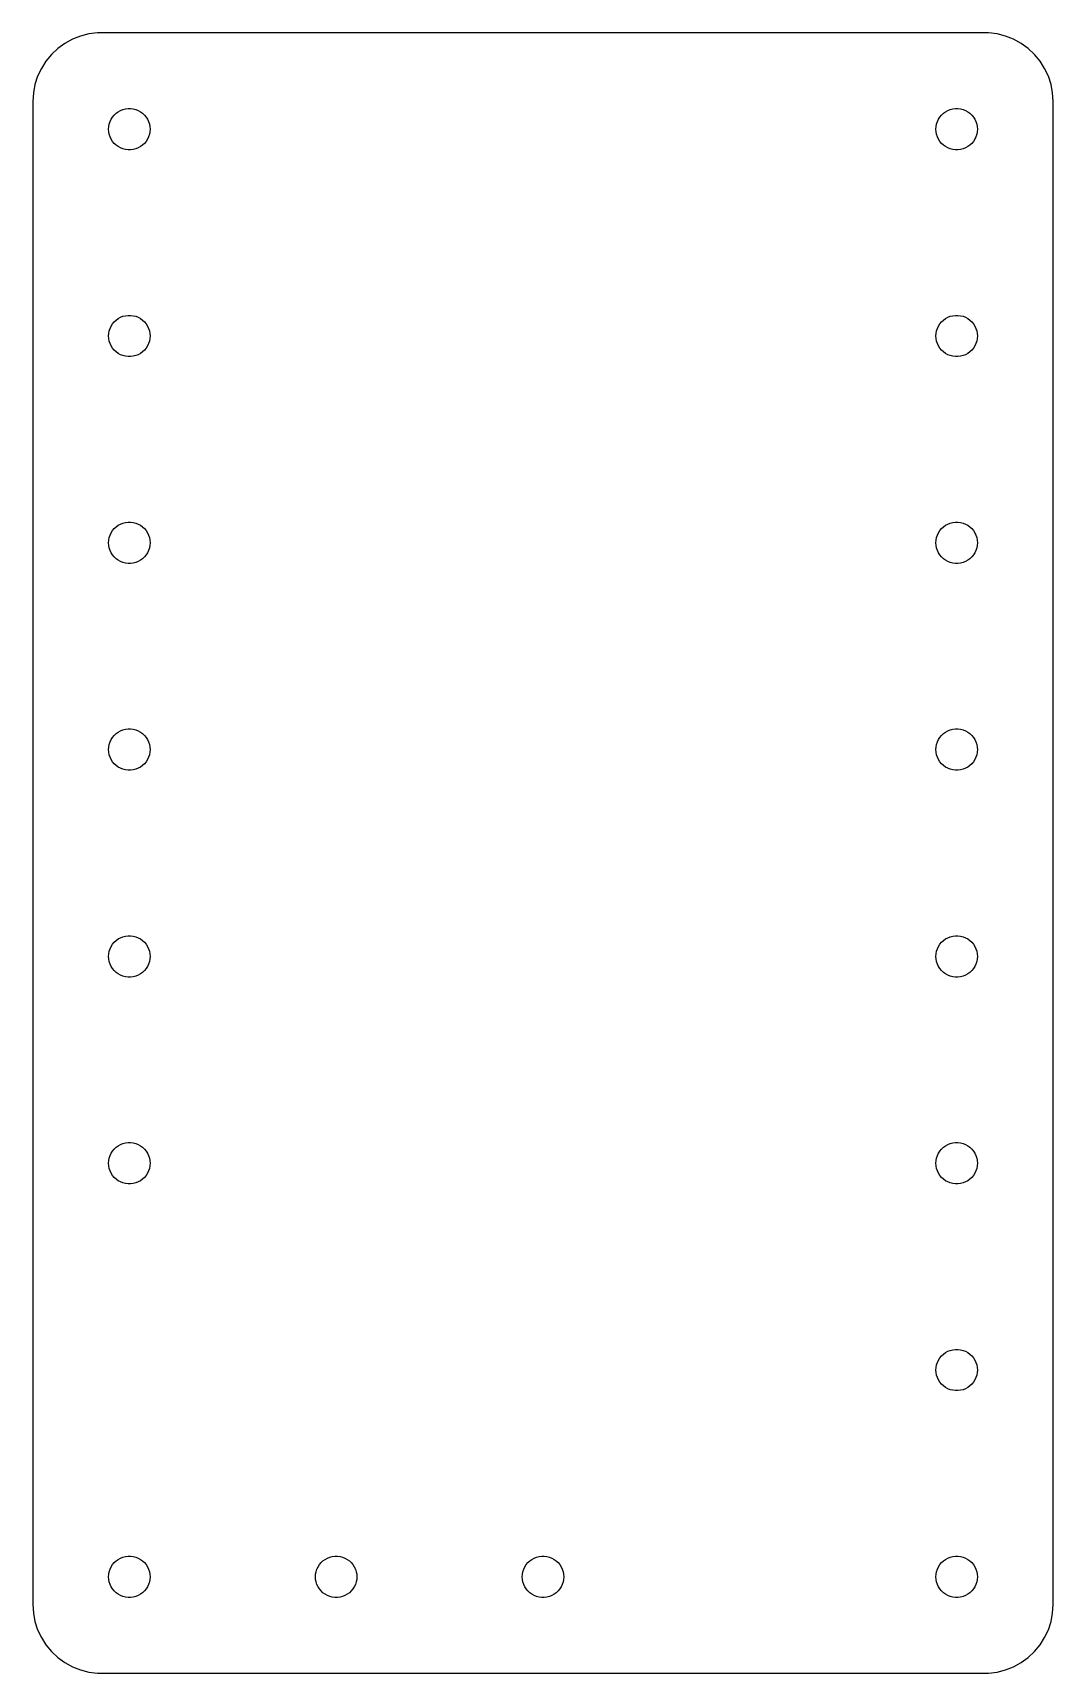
# Model space of a CAD drawing. Header units: metres. Extents: x -37 to 37, y -59 to 59.
import ezdxf

# ---------------------------------------------------------------- set-up
doc = ezdxf.new("R2010")
doc.units = ezdxf.units.M

msp = doc.modelspace()

# ---------------------------------------------------------------- linework, layer by layer
for p, q in [((-32.3139, 59.4901), (-32.9369, 59.4114)), ((32.3139, 59.4901), (-32.3139, 59.4901)), ((32.9369, 59.4114), (32.3139, 59.4901)), ((-35.1871, 58.3526), (-35.6448, 57.9227)), ((-34.6791, 58.7216), (-35.1871, 58.3526)), ((-34.1289, 59.0241), (-34.6791, 58.7216)), ((-33.5451, 59.2553), (-34.1289, 59.0241)), ((-32.9369, 59.4114), (-33.5451, 59.2553)), ((33.5451, 59.2553), (32.9369, 59.4114)), ((34.1289, 59.0241), (33.5451, 59.2553)), ((34.6791, 58.7216), (34.1289, 59.0241)), ((35.1871, 58.3526), (34.6791, 58.7216)), ((35.6448, 57.9227), (35.1871, 58.3526)), ((-36.0451, 57.4389), (-36.3815, 56.9088)), ((-35.6448, 57.9227), (-36.0451, 57.4389)), ((36.0451, 57.4389), (35.6448, 57.9227)), ((36.3815, 56.9088), (36.0451, 57.4389)), ((-36.6489, 56.3406), (-36.8429, 55.7434)), ((-36.3815, 56.9088), (-36.6489, 56.3406)), ((36.6489, 56.3406), (36.3815, 56.9088)), ((36.8429, 55.7434), (36.6489, 56.3406)), ((-36.9606, 55.1267), (-37, 54.5)), ((-36.8429, 55.7434), (-36.9606, 55.1267)), ((36.9606, 55.1267), (36.8429, 55.7434)), ((37, 54.5), (36.9606, 55.1267)), ((-37, 54.5), (-37, -54.5)), ((-31.0934, 53.5268), (-30.9561, 53.6558)), ((-30.9561, 53.6558), (-30.8037, 53.7665)), ((-30.8037, 53.7665), (-30.6387, 53.8572)), ((-30.6387, 53.8572), (-30.4635, 53.9266)), ((-30.4635, 53.9266), (-30.2811, 53.9734)), ((-30.2811, 53.9734), (-30.0942, 53.997)), ((-30.0942, 53.997), (-29.9058, 53.997)), ((-29.9058, 53.997), (-29.7189, 53.9734)), ((-29.7189, 53.9734), (-29.5365, 53.9266)), ((-29.5365, 53.9266), (-29.3613, 53.8572)), ((-29.3613, 53.8572), (-29.1963, 53.7665)), ((-29.1963, 53.7665), (-29.0439, 53.6558)), ((-29.0439, 53.6558), (-28.9065, 53.5268)), ((28.9065, 53.5268), (29.0439, 53.6558)), ((29.0439, 53.6558), (29.1963, 53.7665)), ((29.1963, 53.7665), (29.3613, 53.8572)), ((29.3613, 53.8572), (29.5365, 53.9266)), ((29.5365, 53.9266), (29.7189, 53.9734)), ((29.7189, 53.9734), (29.9058, 53.997)), ((29.9058, 53.997), (30.0942, 53.997)), ((30.0942, 53.997), (30.2811, 53.9734)), ((30.2811, 53.9734), (30.4635, 53.9266)), ((30.4635, 53.9266), (30.6387, 53.8572)), ((30.6387, 53.8572), (30.8037, 53.7665)), ((30.8037, 53.7665), (30.9561, 53.6558)), ((30.9561, 53.6558), (31.0934, 53.5268)), ((37, -54.5), (37, 54.5)), ((-31.5, 52.5), (-31.4882, 52.688)), ((-31.4882, 52.312), (-31.5, 52.5)), ((-31.4882, 52.688), (-31.4529, 52.873)), ((-31.4529, 52.873), (-31.3947, 53.0522)), ((-31.3947, 53.0522), (-31.3145, 53.2226)), ((-31.3145, 53.2226), (-31.2135, 53.3817)), ((-31.2135, 53.3817), (-31.0934, 53.5268)), ((-28.9065, 53.5268), (-28.7865, 53.3817)), ((-28.7865, 53.3817), (-28.6855, 53.2226)), ((-28.6855, 53.2226), (-28.6053, 53.0522)), ((-28.6053, 53.0522), (-28.5471, 52.873)), ((-28.5471, 52.873), (-28.5118, 52.688)), ((-28.5118, 52.688), (-28.5, 52.5)), ((-28.5, 52.5), (-28.5118, 52.312)), ((28.5, 52.5), (28.5118, 52.688)), ((28.5118, 52.312), (28.5, 52.5)), ((28.5118, 52.688), (28.5471, 52.873)), ((28.5471, 52.873), (28.6053, 53.0522)), ((28.6053, 53.0522), (28.6855, 53.2226)), ((28.6855, 53.2226), (28.7865, 53.3817)), ((28.7865, 53.3817), (28.9065, 53.5268)), ((31.0934, 53.5268), (31.2135, 53.3817)), ((31.2135, 53.3817), (31.3145, 53.2226)), ((31.3145, 53.2226), (31.3947, 53.0522)), ((31.3947, 53.0522), (31.4529, 52.873)), ((31.4529, 52.873), (31.4882, 52.688)), ((31.4882, 52.688), (31.5, 52.5)), ((31.5, 52.5), (31.4882, 52.312)), ((-31.4529, 52.127), (-31.4882, 52.312)), ((-31.3947, 51.9478), (-31.4529, 52.127)), ((-31.3145, 51.7774), (-31.3947, 51.9478)), ((-31.2135, 51.6183), (-31.3145, 51.7774)), ((-31.0934, 51.4732), (-31.2135, 51.6183)), ((-30.9561, 51.3442), (-31.0934, 51.4732)), ((-30.8037, 51.2335), (-30.9561, 51.3442)), ((-30.6387, 51.1428), (-30.8037, 51.2335)), ((-29.1963, 51.2335), (-29.3613, 51.1428)), ((-29.0439, 51.3442), (-29.1963, 51.2335)), ((-28.9065, 51.4732), (-29.0439, 51.3442)), ((-28.7865, 51.6183), (-28.9065, 51.4732)), ((-28.6855, 51.7774), (-28.7865, 51.6183)), ((-28.6053, 51.9478), (-28.6855, 51.7774)), ((-28.5471, 52.127), (-28.6053, 51.9478)), ((-28.5118, 52.312), (-28.5471, 52.127)), ((28.5471, 52.127), (28.5118, 52.312)), ((28.6053, 51.9478), (28.5471, 52.127)), ((28.6855, 51.7774), (28.6053, 51.9478)), ((28.7865, 51.6183), (28.6855, 51.7774)), ((28.9065, 51.4732), (28.7865, 51.6183)), ((29.0439, 51.3442), (28.9065, 51.4732)), ((29.1963, 51.2335), (29.0439, 51.3442)), ((29.3613, 51.1428), (29.1963, 51.2335)), ((30.8037, 51.2335), (30.6387, 51.1428)), ((30.9561, 51.3442), (30.8037, 51.2335)), ((31.0934, 51.4732), (30.9561, 51.3442)), ((31.2135, 51.6183), (31.0934, 51.4732)), ((31.3145, 51.7774), (31.2135, 51.6183)), ((31.3947, 51.9478), (31.3145, 51.7774)), ((31.4529, 52.127), (31.3947, 51.9478)), ((31.4882, 52.312), (31.4529, 52.127)), ((-30.4635, 51.0734), (-30.6387, 51.1428)), ((-30.2811, 51.0266), (-30.4635, 51.0734)), ((-30.0942, 51.003), (-30.2811, 51.0266)), ((-29.9058, 51.003), (-30.0942, 51.003)), ((-29.7189, 51.0266), (-29.9058, 51.003)), ((-29.5365, 51.0734), (-29.7189, 51.0266)), ((-29.3613, 51.1428), (-29.5365, 51.0734)), ((29.5365, 51.0734), (29.3613, 51.1428)), ((29.7189, 51.0266), (29.5365, 51.0734)), ((29.9058, 51.003), (29.7189, 51.0266)), ((30.0942, 51.003), (29.9058, 51.003)), ((30.2811, 51.0266), (30.0942, 51.003)), ((30.4635, 51.0734), (30.2811, 51.0266)), ((30.6387, 51.1428), (30.4635, 51.0734)), ((-31.3947, 38.0522), (-31.3145, 38.2226)), ((-31.3145, 38.2226), (-31.2135, 38.3817)), ((-31.2135, 38.3817), (-31.0934, 38.5268)), ((-31.0934, 38.5268), (-30.9561, 38.6558)), ((-30.9561, 38.6558), (-30.8037, 38.7665)), ((-30.8037, 38.7665), (-30.6387, 38.8572)), ((-30.6387, 38.8572), (-30.4635, 38.9266)), ((-30.4635, 38.9266), (-30.2811, 38.9734)), ((-30.2811, 38.9734), (-30.0942, 38.997)), ((-30.0942, 38.997), (-29.9058, 38.997)), ((-29.9058, 38.997), (-29.7189, 38.9734)), ((-29.7189, 38.9734), (-29.5365, 38.9266)), ((-29.5365, 38.9266), (-29.3613, 38.8572)), ((-29.3613, 38.8572), (-29.1963, 38.7665)), ((-29.1963, 38.7665), (-29.0439, 38.6558)), ((-29.0439, 38.6558), (-28.9065, 38.5268)), ((-28.9065, 38.5268), (-28.7865, 38.3817)), ((-28.7865, 38.3817), (-28.6855, 38.2226)), ((-28.6855, 38.2226), (-28.6053, 38.0522)), ((28.6053, 38.0522), (28.6855, 38.2226)), ((28.6855, 38.2226), (28.7865, 38.3817)), ((28.7865, 38.3817), (28.9065, 38.5268)), ((28.9065, 38.5268), (29.0439, 38.6558)), ((29.0439, 38.6558), (29.1963, 38.7665)), ((29.1963, 38.7665), (29.3613, 38.8572)), ((29.3613, 38.8572), (29.5365, 38.9266)), ((29.5365, 38.9266), (29.7189, 38.9734)), ((29.7189, 38.9734), (29.9058, 38.997)), ((29.9058, 38.997), (30.0942, 38.997)), ((30.0942, 38.997), (30.2811, 38.9734)), ((30.2811, 38.9734), (30.4635, 38.9266)), ((30.4635, 38.9266), (30.6387, 38.8572)), ((30.6387, 38.8572), (30.8037, 38.7665)), ((30.8037, 38.7665), (30.9561, 38.6558)), ((30.9561, 38.6558), (31.0934, 38.5268)), ((31.0934, 38.5268), (31.2135, 38.3817)), ((31.2135, 38.3817), (31.3145, 38.2226)), ((31.3145, 38.2226), (31.3947, 38.0522)), ((-31.5, 37.5), (-31.4882, 37.688)), ((-31.4882, 37.312), (-31.5, 37.5)), ((-31.4882, 37.688), (-31.4529, 37.873)), ((-31.4529, 37.127), (-31.4882, 37.312)), ((-31.4529, 37.873), (-31.3947, 38.0522)), ((-31.3947, 36.9478), (-31.4529, 37.127)), ((-31.3145, 36.7774), (-31.3947, 36.9478)), ((-28.6053, 36.9478), (-28.6855, 36.7774)), ((-28.6053, 38.0522), (-28.5471, 37.873)), ((-28.5471, 37.127), (-28.6053, 36.9478)), ((-28.5471, 37.873), (-28.5118, 37.688)), ((-28.5118, 37.312), (-28.5471, 37.127)), ((-28.5118, 37.688), (-28.5, 37.5)), ((-28.5, 37.5), (-28.5118, 37.312)), ((28.5, 37.5), (28.5118, 37.688)), ((28.5118, 37.312), (28.5, 37.5)), ((28.5118, 37.688), (28.5471, 37.873)), ((28.5471, 37.127), (28.5118, 37.312)), ((28.5471, 37.873), (28.6053, 38.0522)), ((28.6053, 36.9478), (28.5471, 37.127)), ((28.6855, 36.7774), (28.6053, 36.9478)), ((31.3947, 36.9478), (31.3145, 36.7774)), ((31.3947, 38.0522), (31.4529, 37.873)), ((31.4529, 37.127), (31.3947, 36.9478)), ((31.4529, 37.873), (31.4882, 37.688)), ((31.4882, 37.312), (31.4529, 37.127)), ((31.4882, 37.688), (31.5, 37.5)), ((31.5, 37.5), (31.4882, 37.312)), ((-31.2135, 36.6183), (-31.3145, 36.7774)), ((-31.0934, 36.4732), (-31.2135, 36.6183)), ((-30.9561, 36.3442), (-31.0934, 36.4732)), ((-30.8037, 36.2335), (-30.9561, 36.3442)), ((-30.6387, 36.1428), (-30.8037, 36.2335)), ((-30.4635, 36.0734), (-30.6387, 36.1428)), ((-30.2811, 36.0266), (-30.4635, 36.0734)), ((-30.0942, 36.003), (-30.2811, 36.0266)), ((-29.9058, 36.003), (-30.0942, 36.003)), ((-29.7189, 36.0266), (-29.9058, 36.003)), ((-29.5365, 36.0734), (-29.7189, 36.0266)), ((-29.3613, 36.1428), (-29.5365, 36.0734)), ((-29.1963, 36.2335), (-29.3613, 36.1428)), ((-29.0439, 36.3442), (-29.1963, 36.2335)), ((-28.9065, 36.4732), (-29.0439, 36.3442)), ((-28.7865, 36.6183), (-28.9065, 36.4732)), ((-28.6855, 36.7774), (-28.7865, 36.6183)), ((28.7865, 36.6183), (28.6855, 36.7774)), ((28.9065, 36.4732), (28.7865, 36.6183)), ((29.0439, 36.3442), (28.9065, 36.4732)), ((29.1963, 36.2335), (29.0439, 36.3442)), ((29.3613, 36.1428), (29.1963, 36.2335)), ((29.5365, 36.0734), (29.3613, 36.1428)), ((29.7189, 36.0266), (29.5365, 36.0734)), ((29.9058, 36.003), (29.7189, 36.0266)), ((30.0942, 36.003), (29.9058, 36.003)), ((30.2811, 36.0266), (30.0942, 36.003)), ((30.4635, 36.0734), (30.2811, 36.0266)), ((30.6387, 36.1428), (30.4635, 36.0734)), ((30.8037, 36.2335), (30.6387, 36.1428)), ((30.9561, 36.3442), (30.8037, 36.2335)), ((31.0934, 36.4732), (30.9561, 36.3442)), ((31.2135, 36.6183), (31.0934, 36.4732)), ((31.3145, 36.7774), (31.2135, 36.6183)), ((-30.8037, 23.7665), (-30.6387, 23.8572)), ((-30.6387, 23.8572), (-30.4635, 23.9266)), ((-30.4635, 23.9266), (-30.2811, 23.9734)), ((-30.2811, 23.9734), (-30.0942, 23.997)), ((-30.0942, 23.997), (-29.9058, 23.997)), ((-29.9058, 23.997), (-29.7189, 23.9734)), ((-29.7189, 23.9734), (-29.5365, 23.9266)), ((-29.5365, 23.9266), (-29.3613, 23.8572)), ((-29.3613, 23.8572), (-29.1963, 23.7665)), ((29.1963, 23.7665), (29.3613, 23.8572)), ((29.3613, 23.8572), (29.5365, 23.9266)), ((29.5365, 23.9266), (29.7189, 23.9734)), ((29.7189, 23.9734), (29.9058, 23.997)), ((29.9058, 23.997), (30.0942, 23.997)), ((30.0942, 23.997), (30.2811, 23.9734)), ((30.2811, 23.9734), (30.4635, 23.9266)), ((30.4635, 23.9266), (30.6387, 23.8572)), ((30.6387, 23.8572), (30.8037, 23.7665)), ((-31.5, 22.5), (-31.4882, 22.688)), ((-31.4882, 22.688), (-31.4529, 22.873)), ((-31.4529, 22.873), (-31.3947, 23.0522)), ((-31.3947, 23.0522), (-31.3145, 23.2226)), ((-31.3145, 23.2226), (-31.2135, 23.3817)), ((-31.2135, 23.3817), (-31.0934, 23.5268)), ((-31.0934, 23.5268), (-30.9561, 23.6558)), ((-30.9561, 23.6558), (-30.8037, 23.7665)), ((-29.1963, 23.7665), (-29.0439, 23.6558)), ((-29.0439, 23.6558), (-28.9065, 23.5268)), ((-28.9065, 23.5268), (-28.7865, 23.3817)), ((-28.7865, 23.3817), (-28.6855, 23.2226)), ((-28.6855, 23.2226), (-28.6053, 23.0522)), ((-28.6053, 23.0522), (-28.5471, 22.873)), ((-28.5471, 22.873), (-28.5118, 22.688)), ((-28.5118, 22.688), (-28.5, 22.5)), ((28.5, 22.5), (28.5118, 22.688)), ((28.5118, 22.688), (28.5471, 22.873)), ((28.5471, 22.873), (28.6053, 23.0522)), ((28.6053, 23.0522), (28.6855, 23.2226)), ((28.6855, 23.2226), (28.7865, 23.3817)), ((28.7865, 23.3817), (28.9065, 23.5268)), ((28.9065, 23.5268), (29.0439, 23.6558)), ((29.0439, 23.6558), (29.1963, 23.7665)), ((30.8037, 23.7665), (30.9561, 23.6558)), ((30.9561, 23.6558), (31.0934, 23.5268)), ((31.0934, 23.5268), (31.2135, 23.3817)), ((31.2135, 23.3817), (31.3145, 23.2226)), ((31.3145, 23.2226), (31.3947, 23.0522)), ((31.3947, 23.0522), (31.4529, 22.873)), ((31.4529, 22.873), (31.4882, 22.688)), ((31.4882, 22.688), (31.5, 22.5)), ((-31.4882, 22.312), (-31.5, 22.5)), ((-31.4529, 22.127), (-31.4882, 22.312)), ((-31.3947, 21.9478), (-31.4529, 22.127)), ((-31.3145, 21.7774), (-31.3947, 21.9478)), ((-31.2135, 21.6183), (-31.3145, 21.7774)), ((-31.0934, 21.4732), (-31.2135, 21.6183)), ((-30.9561, 21.3442), (-31.0934, 21.4732)), ((-28.9065, 21.4732), (-29.0439, 21.3442)), ((-28.7865, 21.6183), (-28.9065, 21.4732)), ((-28.6855, 21.7774), (-28.7865, 21.6183)), ((-28.6053, 21.9478), (-28.6855, 21.7774)), ((-28.5471, 22.127), (-28.6053, 21.9478)), ((-28.5118, 22.312), (-28.5471, 22.127)), ((-28.5, 22.5), (-28.5118, 22.312)), ((28.5118, 22.312), (28.5, 22.5)), ((28.5471, 22.127), (28.5118, 22.312)), ((28.6053, 21.9478), (28.5471, 22.127)), ((28.6855, 21.7774), (28.6053, 21.9478)), ((28.7865, 21.6183), (28.6855, 21.7774)), ((28.9065, 21.4732), (28.7865, 21.6183)), ((29.0439, 21.3442), (28.9065, 21.4732)), ((31.0934, 21.4732), (30.9561, 21.3442)), ((31.2135, 21.6183), (31.0934, 21.4732)), ((31.3145, 21.7774), (31.2135, 21.6183)), ((31.3947, 21.9478), (31.3145, 21.7774)), ((31.4529, 22.127), (31.3947, 21.9478)), ((31.4882, 22.312), (31.4529, 22.127)), ((31.5, 22.5), (31.4882, 22.312)), ((-30.8037, 21.2335), (-30.9561, 21.3442)), ((-30.6387, 21.1427), (-30.8037, 21.2335)), ((-30.4635, 21.0734), (-30.6387, 21.1427)), ((-30.2811, 21.0266), (-30.4635, 21.0734)), ((-30.0942, 21.003), (-30.2811, 21.0266)), ((-29.9058, 21.003), (-30.0942, 21.003)), ((-29.7189, 21.0266), (-29.9058, 21.003)), ((-29.5365, 21.0734), (-29.7189, 21.0266)), ((-29.3613, 21.1427), (-29.5365, 21.0734)), ((-29.1963, 21.2335), (-29.3613, 21.1427)), ((-29.0439, 21.3442), (-29.1963, 21.2335)), ((29.1963, 21.2335), (29.0439, 21.3442)), ((29.3613, 21.1427), (29.1963, 21.2335)), ((29.5365, 21.0734), (29.3613, 21.1427)), ((29.7189, 21.0266), (29.5365, 21.0734)), ((29.9058, 21.003), (29.7189, 21.0266)), ((30.0942, 21.003), (29.9058, 21.003)), ((30.2811, 21.0266), (30.0942, 21.003)), ((30.4635, 21.0734), (30.2811, 21.0266)), ((30.6387, 21.1427), (30.4635, 21.0734)), ((30.8037, 21.2335), (30.6387, 21.1427)), ((30.9561, 21.3442), (30.8037, 21.2335)), ((-31.3145, 8.22263), (-31.2135, 8.38167)), ((-31.2135, 8.38167), (-31.0934, 8.52681)), ((-31.0934, 8.52681), (-30.9561, 8.65576)), ((-30.9561, 8.65576), (-30.8037, 8.76648)), ((-30.8037, 8.76648), (-30.6387, 8.85724)), ((-30.6387, 8.85724), (-30.4635, 8.92657)), ((-30.4635, 8.92657), (-30.2811, 8.97342)), ((-30.2811, 8.97342), (-30.0942, 8.99704)), ((-30.0942, 8.99704), (-29.9058, 8.99704)), ((-29.9058, 8.99704), (-29.7189, 8.97342)), ((-29.7189, 8.97342), (-29.5365, 8.92657)), ((-29.5365, 8.92657), (-29.3613, 8.85724)), ((-29.3613, 8.85724), (-29.1963, 8.76648)), ((-29.1963, 8.76648), (-29.0439, 8.65576)), ((-29.0439, 8.65576), (-28.9065, 8.52681)), ((-28.9065, 8.52681), (-28.7865, 8.38167)), ((-28.7865, 8.38167), (-28.6855, 8.22263)), ((28.6855, 8.22263), (28.7865, 8.38167)), ((28.7865, 8.38167), (28.9065, 8.52681)), ((28.9065, 8.52681), (29.0439, 8.65576)), ((29.0439, 8.65576), (29.1963, 8.76648)), ((29.1963, 8.76648), (29.3613, 8.85724)), ((29.3613, 8.85724), (29.5365, 8.92657)), ((29.5365, 8.92657), (29.7189, 8.97342)), ((29.7189, 8.97342), (29.9058, 8.99704)), ((29.9058, 8.99704), (30.0942, 8.99704)), ((30.0942, 8.99704), (30.2811, 8.97342)), ((30.2811, 8.97342), (30.4635, 8.92657)), ((30.4635, 8.92657), (30.6387, 8.85724)), ((30.6387, 8.85724), (30.8037, 8.76648)), ((30.8037, 8.76648), (30.9561, 8.65576)), ((30.9561, 8.65576), (31.0934, 8.52681)), ((31.0934, 8.52681), (31.2135, 8.38167)), ((31.2135, 8.38167), (31.3145, 8.22263)), ((-31.5, 7.5), (-31.4882, 7.68799)), ((-31.4882, 7.312), (-31.5, 7.5)), ((-31.4882, 7.68799), (-31.4529, 7.87303)), ((-31.4529, 7.12695), (-31.4882, 7.312)), ((-31.4529, 7.87303), (-31.3947, 8.05219)), ((-31.3947, 8.05219), (-31.3145, 8.22263)), ((-28.6855, 8.22263), (-28.6053, 8.05219)), ((-28.6053, 8.05219), (-28.5471, 7.87303)), ((-28.5471, 7.87303), (-28.5118, 7.68799)), ((-28.5118, 7.312), (-28.5471, 7.12695)), ((-28.5118, 7.68799), (-28.5, 7.5)), ((-28.5, 7.5), (-28.5118, 7.312)), ((28.5, 7.5), (28.5118, 7.68799)), ((28.5118, 7.312), (28.5, 7.5)), ((28.5118, 7.68799), (28.5471, 7.87303)), ((28.5471, 7.12695), (28.5118, 7.312)), ((28.5471, 7.87303), (28.6053, 8.05219)), ((28.6053, 8.05219), (28.6855, 8.22263)), ((31.3145, 8.22263), (31.3947, 8.05219)), ((31.3947, 8.05219), (31.4529, 7.87303)), ((31.4529, 7.87303), (31.4882, 7.68799)), ((31.4882, 7.312), (31.4529, 7.12695)), ((31.4882, 7.68799), (31.5, 7.5)), ((31.5, 7.5), (31.4882, 7.312)), ((-31.3947, 6.9478), (-31.4529, 7.12695)), ((-31.3145, 6.77736), (-31.3947, 6.9478)), ((-31.2135, 6.61832), (-31.3145, 6.77736)), ((-31.0934, 6.47318), (-31.2135, 6.61832)), ((-30.9561, 6.34422), (-31.0934, 6.47318)), ((-30.8037, 6.23351), (-30.9561, 6.34422)), ((-30.6387, 6.14275), (-30.8037, 6.23351)), ((-30.4635, 6.07341), (-30.6387, 6.14275)), ((-30.2811, 6.02657), (-30.4635, 6.07341)), ((-30.0942, 6.00294), (-30.2811, 6.02657)), ((-29.9058, 6.00294), (-30.0942, 6.00294)), ((-29.7189, 6.02657), (-29.9058, 6.00294)), ((-29.5365, 6.07341), (-29.7189, 6.02657)), ((-29.3613, 6.14275), (-29.5365, 6.07341)), ((-29.1963, 6.23351), (-29.3613, 6.14275)), ((-29.0439, 6.34422), (-29.1963, 6.23351)), ((-28.9065, 6.47318), (-29.0439, 6.34422)), ((-28.7865, 6.61832), (-28.9065, 6.47318)), ((-28.6855, 6.77736), (-28.7865, 6.61832)), ((-28.6053, 6.9478), (-28.6855, 6.77736)), ((-28.5471, 7.12695), (-28.6053, 6.9478)), ((28.6053, 6.9478), (28.5471, 7.12695)), ((28.6855, 6.77736), (28.6053, 6.9478)), ((28.7865, 6.61832), (28.6855, 6.77736)), ((28.9065, 6.47318), (28.7865, 6.61832)), ((29.0439, 6.34422), (28.9065, 6.47318)), ((29.1963, 6.23351), (29.0439, 6.34422)), ((29.3613, 6.14275), (29.1963, 6.23351)), ((29.5365, 6.07341), (29.3613, 6.14275)), ((29.7189, 6.02657), (29.5365, 6.07341)), ((29.9058, 6.00294), (29.7189, 6.02657)), ((30.0942, 6.00294), (29.9058, 6.00294)), ((30.2811, 6.02657), (30.0942, 6.00294)), ((30.4635, 6.07341), (30.2811, 6.02657)), ((30.6387, 6.14275), (30.4635, 6.07341)), ((30.8037, 6.23351), (30.6387, 6.14275)), ((30.9561, 6.34422), (30.8037, 6.23351)), ((31.0934, 6.47318), (30.9561, 6.34422)), ((31.2135, 6.61832), (31.0934, 6.47318)), ((31.3145, 6.77736), (31.2135, 6.61832)), ((31.3947, 6.9478), (31.3145, 6.77736)), ((31.4529, 7.12695), (31.3947, 6.9478)), ((-31.4882, -7.312), (-31.4529, -7.12695)), ((-31.4529, -7.12695), (-31.3947, -6.9478)), ((-31.3947, -6.9478), (-31.3145, -6.77736)), ((-31.3145, -6.77736), (-31.2135, -6.61832)), ((-31.2135, -6.61832), (-31.0934, -6.47318)), ((-31.0934, -6.47318), (-30.9561, -6.34422)), ((-30.9561, -6.34422), (-30.8037, -6.23351)), ((-30.8037, -6.23351), (-30.6387, -6.14275)), ((-30.6387, -6.14275), (-30.4635, -6.07341)), ((-30.4635, -6.07341), (-30.2811, -6.02657)), ((-30.2811, -6.02657), (-30.0942, -6.00294)), ((-30.0942, -6.00294), (-29.9058, -6.00294)), ((-29.9058, -6.00294), (-29.7189, -6.02657)), ((-29.7189, -6.02657), (-29.5365, -6.07341)), ((-29.5365, -6.07341), (-29.3613, -6.14275)), ((-29.3613, -6.14275), (-29.1963, -6.23351)), ((-29.1963, -6.23351), (-29.0439, -6.34422)), ((-29.0439, -6.34422), (-28.9065, -6.47318)), ((-28.9065, -6.47318), (-28.7865, -6.61832)), ((-28.7865, -6.61832), (-28.6855, -6.77736)), ((-28.6855, -6.77736), (-28.6053, -6.9478)), ((-28.6053, -6.9478), (-28.5471, -7.12695)), ((-28.5471, -7.12695), (-28.5118, -7.312)), ((28.5118, -7.312), (28.5471, -7.12695)), ((28.5471, -7.12695), (28.6053, -6.9478)), ((28.6053, -6.9478), (28.6855, -6.77736)), ((28.6855, -6.77736), (28.7865, -6.61832)), ((28.7865, -6.61832), (28.9065, -6.47318)), ((28.9065, -6.47318), (29.0439, -6.34422)), ((29.0439, -6.34422), (29.1963, -6.23351)), ((29.1963, -6.23351), (29.3613, -6.14275)), ((29.3613, -6.14275), (29.5365, -6.07341)), ((29.5365, -6.07341), (29.7189, -6.02657)), ((29.7189, -6.02657), (29.9058, -6.00294)), ((29.9058, -6.00294), (30.0942, -6.00294)), ((30.0942, -6.00294), (30.2811, -6.02657)), ((30.2811, -6.02657), (30.4635, -6.07341)), ((30.4635, -6.07341), (30.6387, -6.14275)), ((30.6387, -6.14275), (30.8037, -6.23351)), ((30.8037, -6.23351), (30.9561, -6.34422)), ((30.9561, -6.34422), (31.0934, -6.47318)), ((31.0934, -6.47318), (31.2135, -6.61832)), ((31.2135, -6.61832), (31.3145, -6.77736)), ((31.3145, -6.77736), (31.3947, -6.9478)), ((31.3947, -6.9478), (31.4529, -7.12695)), ((31.4529, -7.12695), (31.4882, -7.312)), ((-31.5, -7.5), (-31.4882, -7.312)), ((-31.4882, -7.68799), (-31.5, -7.5)), ((-31.4529, -7.87303), (-31.4882, -7.68799)), ((-31.3947, -8.05219), (-31.4529, -7.87303)), ((-31.3145, -8.22263), (-31.3947, -8.05219)), ((-31.2135, -8.38167), (-31.3145, -8.22263)), ((-28.6855, -8.22263), (-28.7865, -8.38167)), ((-28.6053, -8.05219), (-28.6855, -8.22263)), ((-28.5471, -7.87303), (-28.6053, -8.05219)), ((-28.5118, -7.68799), (-28.5471, -7.87303)), ((-28.5118, -7.312), (-28.5, -7.5)), ((-28.5, -7.5), (-28.5118, -7.68799)), ((28.5, -7.5), (28.5118, -7.312)), ((28.5118, -7.68799), (28.5, -7.5)), ((28.5471, -7.87303), (28.5118, -7.68799)), ((28.6053, -8.05219), (28.5471, -7.87303)), ((28.6855, -8.22263), (28.6053, -8.05219)), ((28.7865, -8.38167), (28.6855, -8.22263)), ((31.3145, -8.22263), (31.2135, -8.38167)), ((31.3947, -8.05219), (31.3145, -8.22263)), ((31.4529, -7.87303), (31.3947, -8.05219)), ((31.4882, -7.68799), (31.4529, -7.87303)), ((31.4882, -7.312), (31.5, -7.5)), ((31.5, -7.5), (31.4882, -7.68799)), ((-31.0934, -8.52681), (-31.2135, -8.38167)), ((-30.9561, -8.65576), (-31.0934, -8.52681)), ((-30.8037, -8.76648), (-30.9561, -8.65576)), ((-30.6387, -8.85724), (-30.8037, -8.76648)), ((-30.4635, -8.92657), (-30.6387, -8.85724)), ((-30.2811, -8.97342), (-30.4635, -8.92657)), ((-30.0942, -8.99704), (-30.2811, -8.97342)), ((-29.9058, -8.99704), (-30.0942, -8.99704)), ((-29.7189, -8.97342), (-29.9058, -8.99704)), ((-29.5365, -8.92657), (-29.7189, -8.97342)), ((-29.3613, -8.85724), (-29.5365, -8.92657)), ((-29.1963, -8.76648), (-29.3613, -8.85724)), ((-29.0439, -8.65576), (-29.1963, -8.76648)), ((-28.9065, -8.52681), (-29.0439, -8.65576)), ((-28.7865, -8.38167), (-28.9065, -8.52681)), ((28.9065, -8.52681), (28.7865, -8.38167)), ((29.0439, -8.65576), (28.9065, -8.52681)), ((29.1963, -8.76648), (29.0439, -8.65576)), ((29.3613, -8.85724), (29.1963, -8.76648)), ((29.5365, -8.92657), (29.3613, -8.85724)), ((29.7189, -8.97342), (29.5365, -8.92657)), ((29.9058, -8.99704), (29.7189, -8.97342)), ((30.0942, -8.99704), (29.9058, -8.99704)), ((30.2811, -8.97342), (30.0942, -8.99704)), ((30.4635, -8.92657), (30.2811, -8.97342)), ((30.6387, -8.85724), (30.4635, -8.92657)), ((30.8037, -8.76648), (30.6387, -8.85724)), ((30.9561, -8.65576), (30.8037, -8.76648)), ((31.0934, -8.52681), (30.9561, -8.65576)), ((31.2135, -8.38167), (31.0934, -8.52681)), ((-31.0934, -21.4732), (-30.9561, -21.3442)), ((-30.9561, -21.3442), (-30.8037, -21.2335)), ((-30.8037, -21.2335), (-30.6387, -21.1427)), ((-30.6387, -21.1427), (-30.4635, -21.0734)), ((-30.4635, -21.0734), (-30.2811, -21.0266)), ((-30.2811, -21.0266), (-30.0942, -21.003)), ((-30.0942, -21.003), (-29.9058, -21.003)), ((-29.9058, -21.003), (-29.7189, -21.0266)), ((-29.7189, -21.0266), (-29.5365, -21.0734)), ((-29.5365, -21.0734), (-29.3613, -21.1427)), ((-29.3613, -21.1427), (-29.1963, -21.2335)), ((-29.1963, -21.2335), (-29.0439, -21.3442)), ((-29.0439, -21.3442), (-28.9065, -21.4732)), ((28.9065, -21.4732), (29.0439, -21.3442)), ((29.0439, -21.3442), (29.1963, -21.2335)), ((29.1963, -21.2335), (29.3613, -21.1427)), ((29.3613, -21.1427), (29.5365, -21.0734)), ((29.5365, -21.0734), (29.7189, -21.0266)), ((29.7189, -21.0266), (29.9058, -21.003)), ((29.9058, -21.003), (30.0942, -21.003)), ((30.0942, -21.003), (30.2811, -21.0266)), ((30.2811, -21.0266), (30.4635, -21.0734)), ((30.4635, -21.0734), (30.6387, -21.1427)), ((30.6387, -21.1427), (30.8037, -21.2335)), ((30.8037, -21.2335), (30.9561, -21.3442)), ((30.9561, -21.3442), (31.0934, -21.4732)), ((-31.5, -22.5), (-31.4882, -22.312)), ((-31.4882, -22.688), (-31.5, -22.5)), ((-31.4882, -22.312), (-31.4529, -22.127)), ((-31.4529, -22.127), (-31.3947, -21.9478)), ((-31.3947, -21.9478), (-31.3145, -21.7774)), ((-31.3145, -21.7774), (-31.2135, -21.6183)), ((-31.2135, -21.6183), (-31.0934, -21.4732)), ((-28.9065, -21.4732), (-28.7865, -21.6183)), ((-28.7865, -21.6183), (-28.6855, -21.7774)), ((-28.6855, -21.7774), (-28.6053, -21.9478)), ((-28.6053, -21.9478), (-28.5471, -22.127)), ((-28.5471, -22.127), (-28.5118, -22.312)), ((-28.5118, -22.312), (-28.5, -22.5)), ((-28.5, -22.5), (-28.5118, -22.688)), ((28.5, -22.5), (28.5118, -22.312)), ((28.5118, -22.688), (28.5, -22.5)), ((28.5118, -22.312), (28.5471, -22.127)), ((28.5471, -22.127), (28.6053, -21.9478)), ((28.6053, -21.9478), (28.6855, -21.7774)), ((28.6855, -21.7774), (28.7865, -21.6183)), ((28.7865, -21.6183), (28.9065, -21.4732)), ((31.0934, -21.4732), (31.2135, -21.6183)), ((31.2135, -21.6183), (31.3145, -21.7774)), ((31.3145, -21.7774), (31.3947, -21.9478)), ((31.3947, -21.9478), (31.4529, -22.127)), ((31.4529, -22.127), (31.4882, -22.312)), ((31.4882, -22.312), (31.5, -22.5)), ((31.5, -22.5), (31.4882, -22.688)), ((-31.4529, -22.873), (-31.4882, -22.688)), ((-31.3947, -23.0522), (-31.4529, -22.873)), ((-31.3145, -23.2226), (-31.3947, -23.0522)), ((-31.2135, -23.3817), (-31.3145, -23.2226)), ((-31.0934, -23.5268), (-31.2135, -23.3817)), ((-30.9561, -23.6558), (-31.0934, -23.5268)), ((-30.8037, -23.7665), (-30.9561, -23.6558)), ((-30.6387, -23.8572), (-30.8037, -23.7665)), ((-29.1963, -23.7665), (-29.3613, -23.8572)), ((-29.0439, -23.6558), (-29.1963, -23.7665)), ((-28.9065, -23.5268), (-29.0439, -23.6558)), ((-28.7865, -23.3817), (-28.9065, -23.5268)), ((-28.6855, -23.2226), (-28.7865, -23.3817)), ((-28.6053, -23.0522), (-28.6855, -23.2226)), ((-28.5471, -22.873), (-28.6053, -23.0522)), ((-28.5118, -22.688), (-28.5471, -22.873)), ((28.5471, -22.873), (28.5118, -22.688)), ((28.6053, -23.0522), (28.5471, -22.873)), ((28.6855, -23.2226), (28.6053, -23.0522)), ((28.7865, -23.3817), (28.6855, -23.2226)), ((28.9065, -23.5268), (28.7865, -23.3817)), ((29.0439, -23.6558), (28.9065, -23.5268)), ((29.1963, -23.7665), (29.0439, -23.6558)), ((29.3613, -23.8572), (29.1963, -23.7665)), ((30.8037, -23.7665), (30.6387, -23.8572)), ((30.9561, -23.6558), (30.8037, -23.7665)), ((31.0934, -23.5268), (30.9561, -23.6558)), ((31.2135, -23.3817), (31.0934, -23.5268)), ((31.3145, -23.2226), (31.2135, -23.3817)), ((31.3947, -23.0522), (31.3145, -23.2226)), ((31.4529, -22.873), (31.3947, -23.0522)), ((31.4882, -22.688), (31.4529, -22.873)), ((-30.4635, -23.9266), (-30.6387, -23.8572)), ((-30.2811, -23.9734), (-30.4635, -23.9266)), ((-30.0942, -23.997), (-30.2811, -23.9734)), ((-29.9058, -23.997), (-30.0942, -23.997)), ((-29.7189, -23.9734), (-29.9058, -23.997)), ((-29.5365, -23.9266), (-29.7189, -23.9734)), ((-29.3613, -23.8572), (-29.5365, -23.9266)), ((29.5365, -23.9266), (29.3613, -23.8572)), ((29.7189, -23.9734), (29.5365, -23.9266)), ((29.9058, -23.997), (29.7189, -23.9734)), ((30.0942, -23.997), (29.9058, -23.997)), ((30.2811, -23.9734), (30.0942, -23.997)), ((30.4635, -23.9266), (30.2811, -23.9734)), ((30.6387, -23.8572), (30.4635, -23.9266)), ((28.6053, -36.9478), (28.6855, -36.7774)), ((28.6855, -36.7774), (28.7865, -36.6183)), ((28.7865, -36.6183), (28.9065, -36.4732)), ((28.9065, -36.4732), (29.0439, -36.3442)), ((29.0439, -36.3442), (29.1963, -36.2335)), ((29.1963, -36.2335), (29.3613, -36.1428)), ((29.3613, -36.1428), (29.5365, -36.0734)), ((29.5365, -36.0734), (29.7189, -36.0266)), ((29.7189, -36.0266), (29.9058, -36.003)), ((29.9058, -36.003), (30.0942, -36.003)), ((30.0942, -36.003), (30.2811, -36.0266)), ((30.2811, -36.0266), (30.4635, -36.0734)), ((30.4635, -36.0734), (30.6387, -36.1428)), ((30.6387, -36.1428), (30.8037, -36.2335)), ((30.8037, -36.2335), (30.9561, -36.3442)), ((30.9561, -36.3442), (31.0934, -36.4732)), ((31.0934, -36.4732), (31.2135, -36.6183)), ((31.2135, -36.6183), (31.3145, -36.7774)), ((31.3145, -36.7774), (31.3947, -36.9478)), ((28.5, -37.5), (28.5118, -37.312)), ((28.5118, -37.688), (28.5, -37.5)), ((28.5118, -37.312), (28.5471, -37.127)), ((28.5471, -37.873), (28.5118, -37.688)), ((28.5471, -37.127), (28.6053, -36.9478)), ((28.6053, -38.0522), (28.5471, -37.873)), ((28.6855, -38.2226), (28.6053, -38.0522)), ((31.3947, -38.0522), (31.3145, -38.2226)), ((31.3947, -36.9478), (31.4529, -37.127)), ((31.4529, -37.873), (31.3947, -38.0522)), ((31.4529, -37.127), (31.4882, -37.312)), ((31.4882, -37.688), (31.4529, -37.873)), ((31.4882, -37.312), (31.5, -37.5)), ((31.5, -37.5), (31.4882, -37.688)), ((28.7865, -38.3817), (28.6855, -38.2226)), ((28.9065, -38.5268), (28.7865, -38.3817)), ((29.0439, -38.6558), (28.9065, -38.5268)), ((29.1963, -38.7665), (29.0439, -38.6558)), ((29.3613, -38.8572), (29.1963, -38.7665)), ((29.5365, -38.9266), (29.3613, -38.8572)), ((29.7189, -38.9734), (29.5365, -38.9266)), ((29.9058, -38.997), (29.7189, -38.9734)), ((30.0942, -38.997), (29.9058, -38.997)), ((30.2811, -38.9734), (30.0942, -38.997)), ((30.4635, -38.9266), (30.2811, -38.9734)), ((30.6387, -38.8572), (30.4635, -38.9266)), ((30.8037, -38.7665), (30.6387, -38.8572)), ((30.9561, -38.6558), (30.8037, -38.7665)), ((31.0934, -38.5268), (30.9561, -38.6558)), ((31.2135, -38.3817), (31.0934, -38.5268)), ((31.3145, -38.2226), (31.2135, -38.3817)), ((-30.8037, -51.2335), (-30.6387, -51.1428)), ((-30.6387, -51.1428), (-30.4635, -51.0734)), ((-30.4635, -51.0734), (-30.2811, -51.0266)), ((-30.2811, -51.0266), (-30.0942, -51.003)), ((-30.0942, -51.003), (-29.9058, -51.003)), ((-29.9058, -51.003), (-29.7189, -51.0266)), ((-29.7189, -51.0266), (-29.5365, -51.0734)), ((-29.5365, -51.0734), (-29.3613, -51.1428)), ((-29.3613, -51.1428), (-29.1963, -51.2335)), ((-15.8037, -51.2335), (-15.6387, -51.1428)), ((-15.6387, -51.1428), (-15.4635, -51.0734)), ((-15.4635, -51.0734), (-15.2811, -51.0266)), ((-15.2811, -51.0266), (-15.0942, -51.003)), ((-15.0942, -51.003), (-14.9058, -51.003)), ((-14.9058, -51.003), (-14.7189, -51.0266)), ((-14.7189, -51.0266), (-14.5365, -51.0734)), ((-14.5365, -51.0734), (-14.3613, -51.1428)), ((-14.3613, -51.1428), (-14.1963, -51.2335)), ((-0.80373, -51.2335), (-0.63866, -51.1428)), ((-0.63866, -51.1428), (-0.46352, -51.0734)), ((-0.46352, -51.0734), (-0.28107, -51.0266)), ((-0.28107, -51.0266), (-0.09418, -51.003)), ((-0.09418, -51.003), (0.09418, -51.003)), ((0.09418, -51.003), (0.28107, -51.0266)), ((0.28107, -51.0266), (0.46352, -51.0734)), ((0.46352, -51.0734), (0.63866, -51.1428)), ((0.63866, -51.1428), (0.80373, -51.2335)), ((29.1963, -51.2335), (29.3613, -51.1428)), ((29.3613, -51.1428), (29.5365, -51.0734)), ((29.5365, -51.0734), (29.7189, -51.0266)), ((29.7189, -51.0266), (29.9058, -51.003)), ((29.9058, -51.003), (30.0942, -51.003)), ((30.0942, -51.003), (30.2811, -51.0266)), ((30.2811, -51.0266), (30.4635, -51.0734)), ((30.4635, -51.0734), (30.6387, -51.1428)), ((30.6387, -51.1428), (30.8037, -51.2335)), ((-31.5, -52.5), (-31.4882, -52.312)), ((-31.4882, -52.312), (-31.4529, -52.127)), ((-31.4529, -52.127), (-31.3947, -51.9478)), ((-31.3947, -51.9478), (-31.3145, -51.7774)), ((-31.3145, -51.7774), (-31.2135, -51.6183)), ((-31.2135, -51.6183), (-31.0934, -51.4732)), ((-31.0934, -51.4732), (-30.9561, -51.3442)), ((-30.9561, -51.3442), (-30.8037, -51.2335)), ((-29.1963, -51.2335), (-29.0439, -51.3442)), ((-29.0439, -51.3442), (-28.9065, -51.4732)), ((-28.9065, -51.4732), (-28.7865, -51.6183)), ((-28.7865, -51.6183), (-28.6855, -51.7774)), ((-28.6855, -51.7774), (-28.6053, -51.9478)), ((-28.6053, -51.9478), (-28.5471, -52.127)), ((-28.5471, -52.127), (-28.5118, -52.312)), ((-28.5118, -52.312), (-28.5, -52.5)), ((-16.5, -52.5), (-16.4882, -52.312)), ((-16.4882, -52.312), (-16.4529, -52.127)), ((-16.4529, -52.127), (-16.3947, -51.9478)), ((-16.3947, -51.9478), (-16.3145, -51.7774)), ((-16.3145, -51.7774), (-16.2135, -51.6183)), ((-16.2135, -51.6183), (-16.0934, -51.4732)), ((-16.0934, -51.4732), (-15.9561, -51.3442)), ((-15.9561, -51.3442), (-15.8037, -51.2335)), ((-14.1963, -51.2335), (-14.0439, -51.3442)), ((-14.0439, -51.3442), (-13.9065, -51.4732)), ((-13.9065, -51.4732), (-13.7865, -51.6183)), ((-13.7865, -51.6183), (-13.6855, -51.7774)), ((-13.6855, -51.7774), (-13.6053, -51.9478)), ((-13.6053, -51.9478), (-13.5471, -52.127)), ((-13.5471, -52.127), (-13.5118, -52.312)), ((-13.5118, -52.312), (-13.5, -52.5)), ((-1.5, -52.5), (-1.48816, -52.312)), ((-1.48816, -52.312), (-1.45287, -52.127)), ((-1.45287, -52.127), (-1.39465, -51.9478)), ((-1.39465, -51.9478), (-1.31445, -51.7774)), ((-1.31445, -51.7774), (-1.21352, -51.6183)), ((-1.21352, -51.6183), (-1.09344, -51.4732)), ((-1.09344, -51.4732), (-0.95613, -51.3442)), ((-0.95613, -51.3442), (-0.80373, -51.2335)), ((0.80373, -51.2335), (0.95613, -51.3442)), ((0.95613, -51.3442), (1.09344, -51.4732)), ((1.09344, -51.4732), (1.21352, -51.6183)), ((1.21352, -51.6183), (1.31445, -51.7774)), ((1.31445, -51.7774), (1.39465, -51.9478)), ((1.39465, -51.9478), (1.45287, -52.127)), ((1.45287, -52.127), (1.48816, -52.312)), ((1.48816, -52.312), (1.5, -52.5)), ((28.5, -52.5), (28.5118, -52.312)), ((28.5118, -52.312), (28.5471, -52.127)), ((28.5471, -52.127), (28.6053, -51.9478)), ((28.6053, -51.9478), (28.6855, -51.7774)), ((28.6855, -51.7774), (28.7865, -51.6183)), ((28.7865, -51.6183), (28.9065, -51.4732)), ((28.9065, -51.4732), (29.0439, -51.3442)), ((29.0439, -51.3442), (29.1963, -51.2335)), ((30.8037, -51.2335), (30.9561, -51.3442)), ((30.9561, -51.3442), (31.0934, -51.4732)), ((31.0934, -51.4732), (31.2135, -51.6183)), ((31.2135, -51.6183), (31.3145, -51.7774)), ((31.3145, -51.7774), (31.3947, -51.9478)), ((31.3947, -51.9478), (31.4529, -52.127)), ((31.4529, -52.127), (31.4882, -52.312)), ((31.4882, -52.312), (31.5, -52.5)), ((-31.4882, -52.688), (-31.5, -52.5)), ((-31.4529, -52.873), (-31.4882, -52.688)), ((-31.3947, -53.0522), (-31.4529, -52.873)), ((-31.3145, -53.2226), (-31.3947, -53.0522)), ((-31.2135, -53.3817), (-31.3145, -53.2226)), ((-31.0934, -53.5268), (-31.2135, -53.3817)), ((-30.9561, -53.6558), (-31.0934, -53.5268)), ((-28.9065, -53.5268), (-29.0439, -53.6558)), ((-28.7865, -53.3817), (-28.9065, -53.5268)), ((-28.6855, -53.2226), (-28.7865, -53.3817)), ((-28.6053, -53.0522), (-28.6855, -53.2226)), ((-28.5471, -52.873), (-28.6053, -53.0522)), ((-28.5118, -52.688), (-28.5471, -52.873)), ((-28.5, -52.5), (-28.5118, -52.688)), ((-16.4882, -52.688), (-16.5, -52.5)), ((-16.4529, -52.873), (-16.4882, -52.688)), ((-16.3947, -53.0522), (-16.4529, -52.873)), ((-16.3145, -53.2226), (-16.3947, -53.0522)), ((-16.2135, -53.3817), (-16.3145, -53.2226)), ((-16.0934, -53.5268), (-16.2135, -53.3817)), ((-15.9561, -53.6558), (-16.0934, -53.5268)), ((-13.9065, -53.5268), (-14.0439, -53.6558)), ((-13.7865, -53.3817), (-13.9065, -53.5268)), ((-13.6855, -53.2226), (-13.7865, -53.3817)), ((-13.6053, -53.0522), (-13.6855, -53.2226)), ((-13.5471, -52.873), (-13.6053, -53.0522)), ((-13.5118, -52.688), (-13.5471, -52.873)), ((-13.5, -52.5), (-13.5118, -52.688)), ((-1.48816, -52.688), (-1.5, -52.5)), ((-1.45287, -52.873), (-1.48816, -52.688)), ((-1.39465, -53.0522), (-1.45287, -52.873)), ((-1.31445, -53.2226), (-1.39465, -53.0522)), ((-1.21352, -53.3817), (-1.31445, -53.2226)), ((-1.09344, -53.5268), (-1.21352, -53.3817)), ((-0.95613, -53.6558), (-1.09344, -53.5268)), ((1.09344, -53.5268), (0.95613, -53.6558)), ((1.21352, -53.3817), (1.09344, -53.5268)), ((1.31445, -53.2226), (1.21352, -53.3817)), ((1.39465, -53.0522), (1.31445, -53.2226)), ((1.45287, -52.873), (1.39465, -53.0522)), ((1.48816, -52.688), (1.45287, -52.873)), ((1.5, -52.5), (1.48816, -52.688)), ((28.5118, -52.688), (28.5, -52.5)), ((28.5471, -52.873), (28.5118, -52.688)), ((28.6053, -53.0522), (28.5471, -52.873)), ((28.6855, -53.2226), (28.6053, -53.0522)), ((28.7865, -53.3817), (28.6855, -53.2226)), ((28.9065, -53.5268), (28.7865, -53.3817)), ((29.0439, -53.6558), (28.9065, -53.5268)), ((31.0934, -53.5268), (30.9561, -53.6558)), ((31.2135, -53.3817), (31.0934, -53.5268)), ((31.3145, -53.2226), (31.2135, -53.3817)), ((31.3947, -53.0522), (31.3145, -53.2226)), ((31.4529, -52.873), (31.3947, -53.0522)), ((31.4882, -52.688), (31.4529, -52.873)), ((31.5, -52.5), (31.4882, -52.688)), ((-37, -54.5), (-36.9606, -55.1267)), ((-30.8037, -53.7665), (-30.9561, -53.6558)), ((-30.6387, -53.8572), (-30.8037, -53.7665)), ((-30.4635, -53.9266), (-30.6387, -53.8572)), ((-30.2811, -53.9734), (-30.4635, -53.9266)), ((-30.0942, -53.997), (-30.2811, -53.9734)), ((-29.9058, -53.997), (-30.0942, -53.997)), ((-29.7189, -53.9734), (-29.9058, -53.997)), ((-29.5365, -53.9266), (-29.7189, -53.9734)), ((-29.3613, -53.8572), (-29.5365, -53.9266)), ((-29.1963, -53.7665), (-29.3613, -53.8572)), ((-29.0439, -53.6558), (-29.1963, -53.7665)), ((-15.8037, -53.7665), (-15.9561, -53.6558)), ((-15.6387, -53.8572), (-15.8037, -53.7665)), ((-15.4635, -53.9266), (-15.6387, -53.8572)), ((-15.2811, -53.9734), (-15.4635, -53.9266)), ((-15.0942, -53.997), (-15.2811, -53.9734)), ((-14.9058, -53.997), (-15.0942, -53.997)), ((-14.7189, -53.9734), (-14.9058, -53.997)), ((-14.5365, -53.9266), (-14.7189, -53.9734)), ((-14.3613, -53.8572), (-14.5365, -53.9266)), ((-14.1963, -53.7665), (-14.3613, -53.8572)), ((-14.0439, -53.6558), (-14.1963, -53.7665)), ((-0.80373, -53.7665), (-0.95613, -53.6558)), ((-0.63866, -53.8572), (-0.80373, -53.7665)), ((-0.46352, -53.9266), (-0.63866, -53.8572)), ((-0.28107, -53.9734), (-0.46352, -53.9266)), ((-0.09418, -53.997), (-0.28107, -53.9734)), ((0.09418, -53.997), (-0.09418, -53.997)), ((0.28107, -53.9734), (0.09418, -53.997)), ((0.46352, -53.9266), (0.28107, -53.9734)), ((0.63866, -53.8572), (0.46352, -53.9266)), ((0.80373, -53.7665), (0.63866, -53.8572)), ((0.95613, -53.6558), (0.80373, -53.7665)), ((29.1963, -53.7665), (29.0439, -53.6558)), ((29.3613, -53.8572), (29.1963, -53.7665)), ((29.5365, -53.9266), (29.3613, -53.8572)), ((29.7189, -53.9734), (29.5365, -53.9266)), ((29.9058, -53.997), (29.7189, -53.9734)), ((30.0942, -53.997), (29.9058, -53.997)), ((30.2811, -53.9734), (30.0942, -53.997)), ((30.4635, -53.9266), (30.2811, -53.9734)), ((30.6387, -53.8572), (30.4635, -53.9266)), ((30.8037, -53.7665), (30.6387, -53.8572)), ((30.9561, -53.6558), (30.8037, -53.7665)), ((36.9606, -55.1267), (37, -54.5)), ((-36.9606, -55.1267), (-36.8429, -55.7434)), ((-36.8429, -55.7434), (-36.6489, -56.3406)), ((36.6489, -56.3406), (36.8429, -55.7434)), ((36.8429, -55.7434), (36.9606, -55.1267)), ((-36.6489, -56.3406), (-36.3815, -56.9088)), ((-36.3815, -56.9088), (-36.0451, -57.4389)), ((36.0451, -57.4389), (36.3815, -56.9088)), ((36.3815, -56.9088), (36.6489, -56.3406)), ((-36.0451, -57.4389), (-35.6448, -57.9227)), ((-35.6448, -57.9227), (-35.1871, -58.3526)), ((35.1871, -58.3526), (35.6448, -57.9227)), ((35.6448, -57.9227), (36.0451, -57.4389)), ((-35.1871, -58.3526), (-34.6791, -58.7216)), ((-34.6791, -58.7216), (-34.1289, -59.0241)), ((-34.1289, -59.0241), (-33.5451, -59.2553)), ((-33.5451, -59.2553), (-32.9369, -59.4114)), ((-32.9369, -59.4114), (-32.3139, -59.4901)), ((-32.3139, -59.4901), (32.3139, -59.4901)), ((32.3139, -59.4901), (32.9369, -59.4114)), ((32.9369, -59.4114), (33.5451, -59.2553)), ((33.5451, -59.2553), (34.1289, -59.0241)), ((34.1289, -59.0241), (34.6791, -58.7216)), ((34.6791, -58.7216), (35.1871, -58.3526))]:
    msp.add_line(p, q)

doc.saveas('drawing.dxf')
